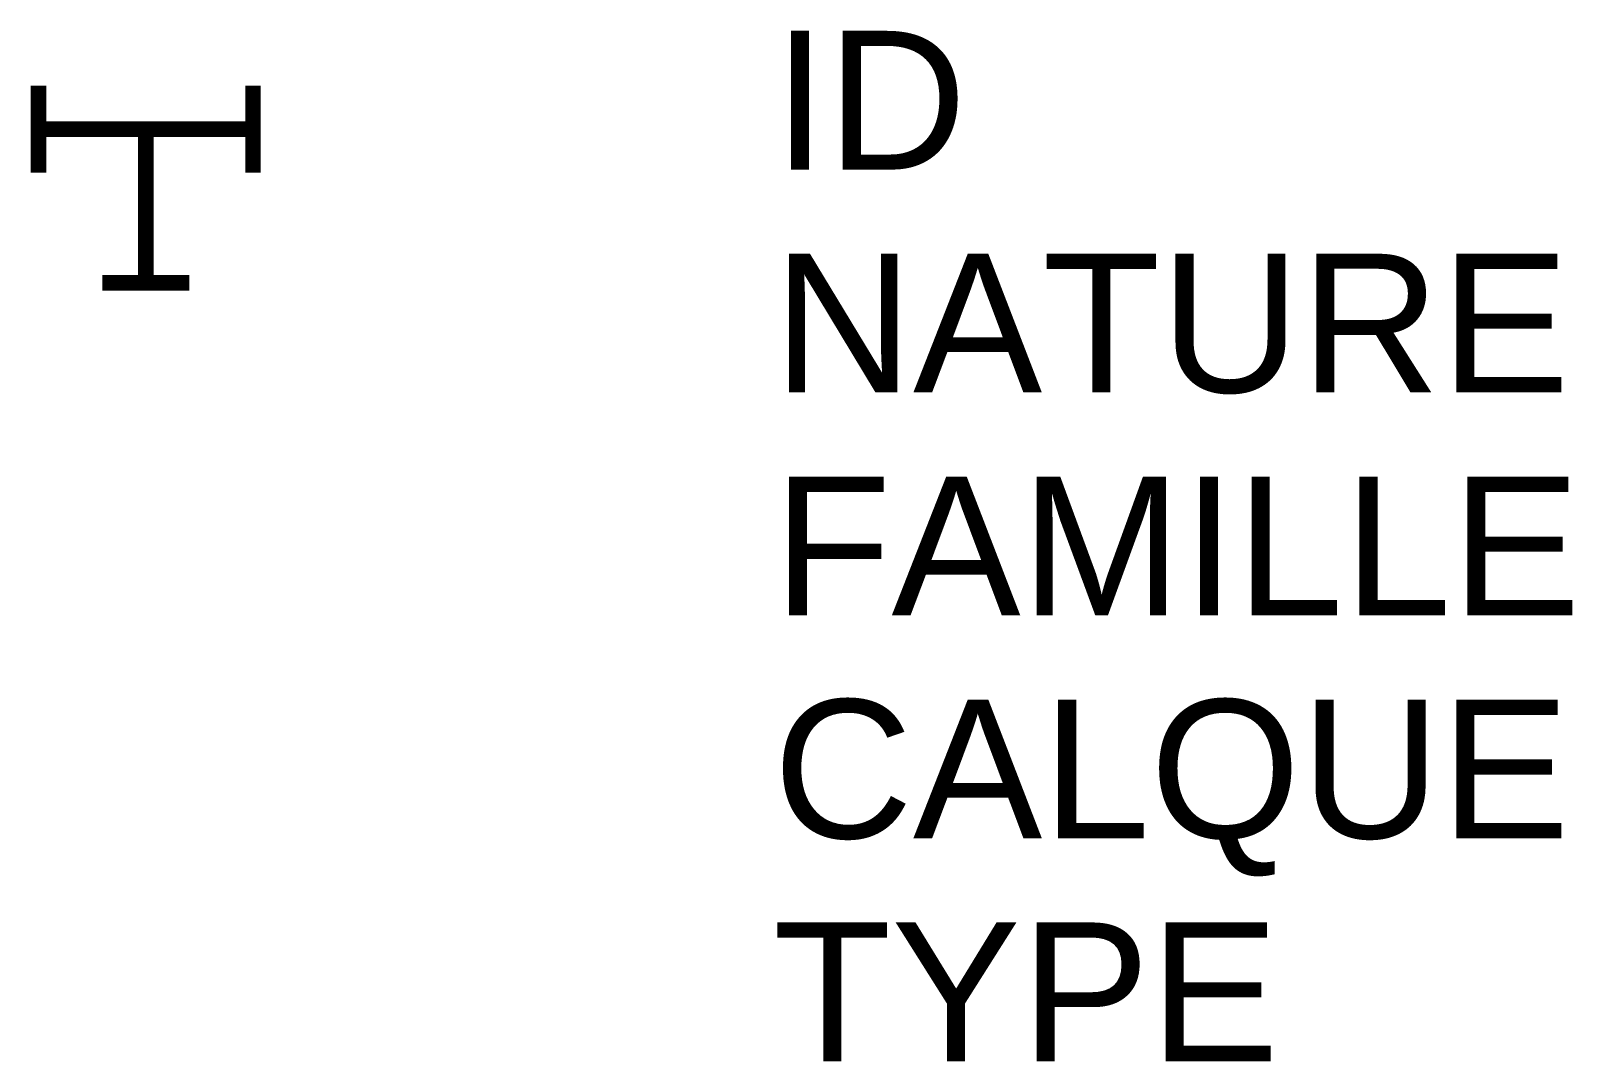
# Model space of a CAD drawing. Header units: metres. Extents: x -0.17 to 2.06, y -1.34 to 0.14.
import ezdxf

# ---------------------------------------------------------------- set-up
doc = ezdxf.new("R2010")
doc.units = ezdxf.units.M
doc.linetypes.add('Socle_Continu', pattern=[2.5, 2.5, 0])
doc.layers.add('EAUPO_SCT', color=140, linetype='Socle_Continu', lineweight=13)
doc.styles.add('Reseaux', font='arial.ttf')
doc.styles.get("Standard").update_dxf_attribs({"font": 'arial.ttf'})

msp = doc.modelspace()

# ---------------------------------------------------------------- linework, layer by layer
at = {"layer": 'EAUPO_SCT', "linetype": 'Socle_Continu', "const_width": 0.0225, "flags": 128}
for points in [[(-0.1546, -0.0627), (-0.1546, 0.0627)], [(0.1546, -0.0627), (0.1546, 0.0627)], [(-0.1546, 0), (0.1546, 0)], [(0, -0.2217), (0, 0)], [(-0.0627, -0.2217), (0.0627, -0.2217)]]:
    msp.add_lwpolyline(points, dxfattribs=at)

# ---------------------------------------------------------------- texts
at = {"layer": 'EAUPO_SCT', "linetype": 'Socle_Continu', "flags": 9}
for tag, p, s in [('ID', (0.9047, -0.0584), 'AP_2026'), ('NATURE', (0.9047, -0.3797), 'Té'), ('CALQUE', (0.9047, -1.0223), 'EAUPO_SCT'), ('TYPE', (0.9047, -1.3436), 'NR')]:
    msp.add_attdef(tag, p, s, height=0.2, dxfattribs=at)
at = {"layer": 'EAUPO_SCT', "linetype": 'Socle_Continu', "style": 'Reseaux', "flags": 9}
msp.add_attdef('FAMILLE', (0.9047, -0.701), 'Eau potable', height=0.2, dxfattribs=at)

doc.saveas('drawing.dxf')
